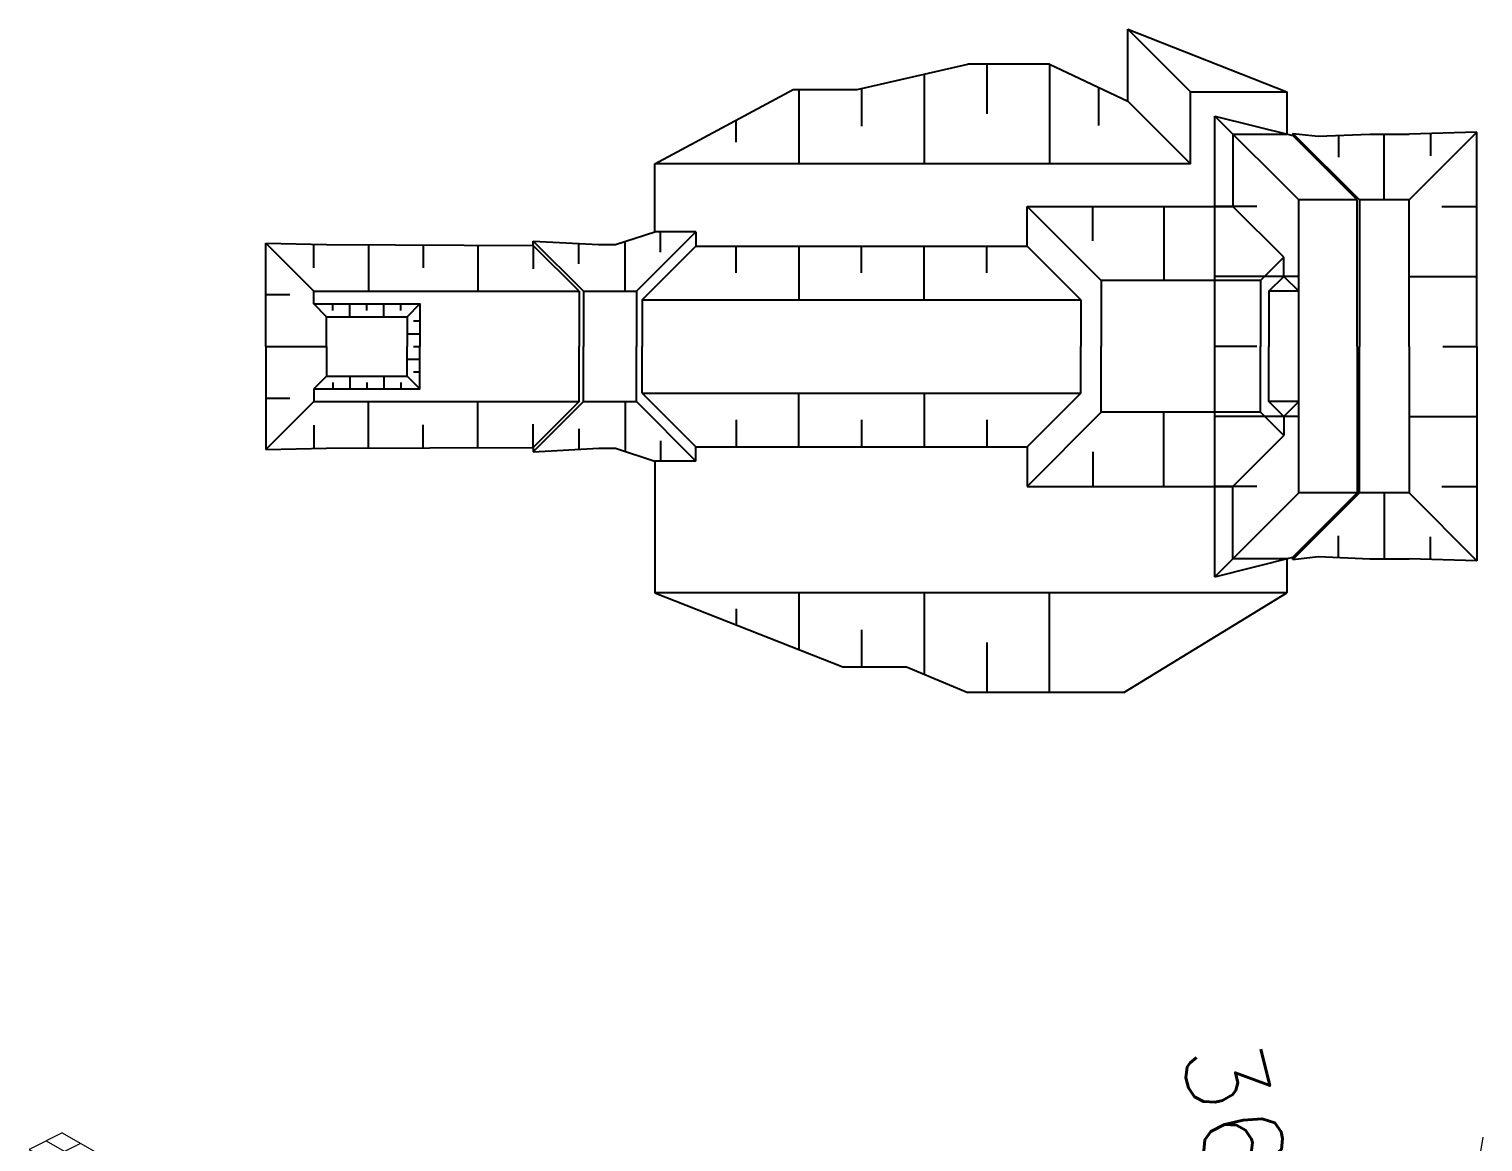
# Model space of a CAD drawing. Header units: millimetres. Extents: x 604133 to 1296463, y 247237 to 595748.
# Drawn here: x 716204 to 784704, y 543323 to 595748 of the extents above; entities that cross this region are included whole.
import ezdxf

# ---------------------------------------------------------------- set-up
doc = ezdxf.new("R2010")
doc.units = ezdxf.units.MM
doc.header["$LTSCALE"] = 100
for name, color, linetype, lineweight in [('D-BGD', 7, 'Continuous', 13), ('D-BGD-数値図化', 7, 'Continuous', 13), ('D-STR-STR7', 4, 'Continuous', 25), ('D-STR-STR8', 6, 'Continuous', 25)]:
    doc.layers.add(name, color=color, linetype=linetype, lineweight=lineweight)
doc.styles.add('BIGFONT', font='txt', dxfattribs={"height": 0.2, "bigfont": 'BIGFONT'})

# ---------------------------------------------------------------- blocks, each defined once
blk = doc.blocks.new('M6217')
at = {"layer": 'D-BGD-数値図化', "linetype": 'Continuous', "lineweight": 9}
for p, q in [((-1.033, 0.7), (-2, -0.75)), ((-1.033, 0.7), (1.967, 0.7)), ((-0.033, 0.7), (-1, -0.75)), ((0.967, 0.7), (0, -0.75)), ((1.967, 0.7), (1, -0.75)), ((-1.5, 0), (1.5, 0)), ((1, -0.75), (2, 0)), ((-2, -0.75), (1, -0.75))]:
    blk.add_line(p, q, dxfattribs=at)
blk = doc.blocks.new('21311212131313131')
at = {"layer": 'D-BGD', "linetype": 'Continuous'}
blk.add_line((2491054.2833, -1209528.8414, 363288.9804), (2494764.56, -1210073.3752, 363321.9804), dxfattribs=at)
at = {"layer": 'D-BGD', "linetype": 'Continuous', "lineweight": 9, "xscale": 1000, "yscale": 1000, "zscale": 1000, "rotation": 61.30205960440028}
blk.add_blockref('M6217', (2493362.7145, -1275886.7467), dxfattribs=at)
at = {"layer": 'D-BGD', "linetype": 'Continuous', "style": 'BIGFONT'}
blk.add_text('368.4', height=3749.9998, rotation=14.862356431, dxfattribs=at).set_placement((2487311.4062, -1223906.6635))

msp = doc.modelspace()

# ---------------------------------------------------------------- linework, layer by layer
at = {"layer": 'D-STR-STR7'}
for p, q in [((776022.9, 587697.5, 354000), (772069.7, 591650.7, 354000)), ((772069.7, 591650.7, 354000), (775752.2, 590726.8, 354000)), ((772069.7, 569944.2, 354000), (772069.7, 591650.7, 354000)), ((775752.2, 590826.8, 354000), (775752.2, 590726.8, 354000)), ((778881.5, 587697.5, 354000), (775752.2, 590826.8, 354000)), ((775752.2, 590826.8, 354000), (776940.1, 590697.5, 354000)), ((778781.5, 587697.5, 354000), (775752.2, 590726.8, 354000)), ((776940.1, 590697.5, 354000), (779381.5, 590797.5, 354000)), ((777902.2, 590736.9, 354000), (777902.2, 589714.9, 354000)), ((779381.5, 590797.5, 354000), (781222.9, 590797.5, 354000)), ((780052.2, 587697.5, 354000), (780052.2, 590797.5, 354000)), ((781222.9, 587697.5, 354000), (784422.5, 590897.5, 354000)), ((784422.5, 590897.5, 354000), (781222.9, 590797.5, 354000)), ((782237.4, 590829.2, 354000), (782237.4, 589770.6, 354000)), ((784422.5, 580797.5, 354000), (784422.5, 590897.5, 354000)), ((774046.3, 587397.5, 354000), (772069.7, 587397.5, 354000)), ((776022.9, 573897.5, 354000), (776022.9, 587697.5, 354000)), ((778781.5, 587697.5, 354000), (776022.9, 587697.5, 354000)), ((778781.5, 580797.5, 354000), (778781.5, 587697.5, 354000)), ((781222.9, 587697.5, 354000), (778881.5, 587697.5, 354000)), ((778881.5, 587697.5, 354000), (778881.5, 580797.5, 354000)), ((781222.9, 580797.5, 354000), (781222.9, 587697.5, 354000)), ((782772.9, 587397.5, 354000), (784422.5, 587397.5, 354000)), ((776022.9, 584097.5, 354000), (772069.7, 584097.5, 354000)), ((781222.9, 584097.5, 354000), (784422.5, 584097.5, 354000)), ((774046.3, 580797.5, 354000), (772069.7, 580797.5, 354000)), ((778781.5, 580797.5, 354000), (778781.5, 573897.5, 354000)), ((778881.5, 573897.5, 354000), (778881.5, 580797.5, 354000)), ((781222.9, 580797.5, 354000), (781222.9, 573897.5, 354000)), ((782822.7, 580797.5, 354000), (784422.5, 580797.5, 354000)), ((784422.5, 580797.5, 354000), (784422.5, 570697.5, 354000)), ((776022.9, 577497.5, 354000), (772069.7, 577497.5, 354000)), ((781222.9, 577497.5, 354000), (784422.5, 577497.5, 354000)), ((774046.3, 574197.5, 354000), (772069.7, 574197.5, 354000)), ((782772.9, 574197.5, 354000), (784422.5, 574197.5, 354000)), ((776022.9, 573897.5, 354000), (772069.7, 569944.2, 354000)), ((778881.5, 573897.5, 354000), (775752.2, 570768.1, 354000)), ((778781.5, 573897.5, 354000), (775752.2, 570868.1, 354000)), ((778781.5, 573897.5, 354000), (776022.9, 573897.5, 354000)), ((781222.9, 573897.5, 354000), (778881.5, 573897.5, 354000)), ((780052.2, 573897.5, 354000), (780052.2, 570797.5, 354000)), ((781222.9, 573897.5, 354000), (784422.5, 570697.5, 354000)), ((777902.2, 570858.1, 354000), (777902.2, 571880, 354000)), ((782237.4, 570765.8, 354000), (782237.4, 571824.3, 354000)), ((772069.7, 569944.2, 354000), (775752.2, 570868.1, 354000)), ((775752.2, 570768.1, 354000), (776940.1, 570897.5, 354000)), ((775752.2, 570768.1, 354000), (775752.2, 570868.1, 354000)), ((776940.1, 570897.5, 354000), (779381.5, 570797.5, 354000)), ((779381.5, 570797.5, 354000), (781222.9, 570797.5, 354000)), ((784422.5, 570697.5, 354000), (781222.9, 570797.5, 354000))]:
    msp.add_line(p, q, dxfattribs=at)
at = {"layer": 'D-STR-STR8'}
for p, q in [((770922.9, 592797.5, 354000), (767972.6, 595747.8, 354000)), ((767972.6, 592347.8, 354000), (767972.6, 595747.8, 354000)), ((767972.6, 595747.8, 354000), (775470.5, 592797.5, 354000)), ((755214.4, 592897.5, 354000), (760438.6, 594097.5, 354000)), ((764276.3, 594097.5, 354000), (760437.8, 594097.5, 354000)), ((761322.6, 594097.5, 354000), (761322.6, 591747.5, 354000)), ((764276.3, 594097.5, 354000), (767972.6, 592347.8, 354000)), ((764276.3, 594097.5, 354000), (764276.3, 589397.5, 354000)), ((758372.7, 593622.9, 354000), (758372.7, 589397.5, 354000)), ((745687, 589397.5, 354000), (752204.3, 592897.5, 354000)), ((752204.3, 592897.5, 354000), (755214.4, 592897.5, 354000)), ((752472.9, 592897.5, 354000), (752472.9, 589397.5, 354000)), ((755422.8, 592945.3, 354000), (755422.8, 591171.4, 354000)), ((766594.6, 593000.1, 354000), (766594.6, 591198.8, 354000)), ((770922.9, 589397.5, 354000), (770922.9, 592797.5, 354000)), ((770922.9, 592797.5, 354000), (775470.5, 592797.5, 354000)), ((775470.5, 592797.5, 354000), (775470.5, 590797.5, 354000)), ((770922.9, 589397.5, 354000), (767972.6, 592347.8, 354000)), ((749522.9, 590427.5, 354000), (749522.9, 591457.5, 354000)), ((772922.9, 590797.5, 354000), (772922.9, 587397.5, 354000)), ((772922.9, 590797.5, 354000), (775470.5, 590797.5, 354000)), ((745687, 586197.5, 354000), (745687, 589397.5, 354000)), ((770922.9, 589397.5, 354000), (745687, 589397.5, 354000)), ((763222.6, 587397.5, 354000), (772922.9, 587397.5, 354000)), ((766722.6, 583897.5, 354000), (763222.6, 587397.5, 354000)), ((763222.6, 585527.5, 354000), (763222.6, 587397.5, 354000)), ((766322.6, 585768.1, 354000), (766322.6, 587397.5, 354000)), ((769676.8, 587397.5, 354000), (769676.8, 583897.5, 354000)), ((775322.7, 584996.7, 354000), (772922.9, 587397.5, 354000)), ((742322.9, 583397.5, 354000), (739962.2, 585758.2, 354000)), ((739962.2, 585558.2, 354000), (739962.2, 585758.2, 354000)), ((739962.2, 585758.2, 354000), (743049.5, 585597.5, 354000)), ((743827.8, 585597.5, 354000), (745687, 586197.5, 354000)), ((744291.3, 583397.5, 354000), (744291.3, 585747.1, 354000)), ((744822.9, 583397.5, 354000), (747622.9, 586197.5, 354000)), ((747622.9, 586197.5, 354000), (745687, 586197.5, 354000)), ((745957.1, 585236.8), (745957.1, 586197.5)), ((747622.9, 586197.5, 354000), (747622.9, 585527.5, 354000)), ((727363.7, 580797.5, 354000), (727363.7, 585656.7, 354000)), ((727363.7, 585656.7, 354000), (729622.9, 583397.5, 354000)), ((729622.9, 584503.7, 354000), (729622.9, 585609.9, 354000)), ((732197.9, 585589.5, 354000), (732197.9, 583397.5, 354000)), ((734772.9, 585579.1, 354000), (734772.9, 584497.5, 354000)), ((737347.9, 585568.7, 354000), (737347.9, 583397.5, 354000)), ((742122.9, 583397.5, 354000), (739962.2, 585558.2, 354000)), ((739962.2, 585558.2, 354000), (739962.2, 584458.2, 354000)), ((742107.1, 584685.8, 354000), (742107.1, 585646.5, 354000)), ((743049.5, 585597.5, 354000), (743827.8, 585597.5, 354000)), ((745092.9, 582997.5, 354000), (747622.9, 585527.5, 354000)), ((747622.9, 585527.5, 354000), (763222.6, 585527.5, 354000)), ((749522.9, 584262.5, 354000), (749522.9, 585527.5, 354000)), ((752472.9, 585527.5, 354000), (752472.9, 582997.5, 354000)), ((755422.8, 584262.5, 354000), (755422.8, 585527.5, 354000)), ((758372.7, 582997.5, 354000), (758372.7, 585527.5, 354000)), ((761322.6, 584262.5, 354000), (761322.6, 585527.5, 354000)), ((765752.6, 582997.5, 354000), (763222.6, 585527.5, 354000)), ((775322.7, 584996.7, 354000), (774222.9, 583897.5, 354000)), ((775322.7, 584097.3, 354000), (775322.7, 584996.7, 354000)), ((774222.9, 583897.5, 354000), (766722.6, 583897.5, 354000)), ((766722.6, 583897.5, 354000), (766722.6, 580797.5, 354000)), ((774222.9, 583897.5, 354000), (774222.9, 580797.5, 354000)), ((774622.5, 583397.5, 354000), (775322.7, 584097.3, 354000)), ((775322.7, 584097.3, 354000), (776022.9, 583397.5, 354000)), ((727364.1, 583239.2, 354000), (728493.5, 583239.2, 354000)), ((729622.9, 583397.5, 354000), (742122.9, 583397.5, 354000)), ((729622.9, 582797.5, 354000), (729622.9, 583397.5, 354000)), ((742122.9, 583397.5, 354000), (742122.9, 580797.5, 354000)), ((742322.9, 583397.5, 354000), (744822.9, 583397.5, 354000)), ((742322.9, 583397.5, 354000), (742322.9, 580797.5, 354000)), ((744822.9, 583397.5, 354000), (744822.9, 580797.5, 354000)), ((745092.9, 582997.5, 354000), (745092.9, 580797.5, 354000)), ((745092.9, 582997.5, 354000), (765752.6, 582997.5, 354000)), ((765752.6, 582997.5, 354000), (765752.6, 580797.5, 354000)), ((776022.9, 583397.5, 354000), (774622.5, 583397.5, 354000)), ((774622.5, 583397.5, 354000), (774622.5, 580797.5, 354000)), ((730222.9, 582197.5, 354000), (729622.9, 582797.5, 354000)), ((729622.9, 582797.5, 354000), (729622.9, 582797.5, 354000)), ((730522.9, 582497.5, 354000), (730522.9, 582797.5, 354000)), ((731322.9, 582197.5, 354000), (731322.9, 582797.5, 354000)), ((732122.9, 582497.5, 354000), (732122.9, 582797.5, 354000)), ((732922.9, 582197.5, 354000), (732922.9, 582797.5, 354000)), ((733722.9, 582497.5, 354000), (733722.9, 582797.5, 354000)), ((734022.9, 582197.5, 354000), (734622.9, 582797.5, 354000)), ((734323.1, 581997.5, 354000), (734622.9, 581997.5, 354000)), ((734023.3, 581397.5, 354000), (734622.9, 581397.5, 354000)), ((727363.7, 580797.5, 354000), (727363.7, 575938.3, 354000)), ((727364.1, 580797.5, 354000), (730223.3, 580797.5, 354000)), ((727364.1, 580797.5, 354000), (730223.3, 580797.5, 354000)), ((734023.3, 580197.5, 354000), (734622.9, 580197.5, 354000)), ((734323.1, 580797.5, 354000), (734622.9, 580797.5, 354000)), ((734323.1, 580797.5, 354000), (734622.9, 580797.5, 354000)), ((742122.9, 578197.5, 354000), (742122.9, 580797.5, 354000)), ((742322.9, 578197.5, 354000), (742322.9, 580797.5, 354000)), ((744822.9, 578197.5, 354000), (744822.9, 580797.5, 354000)), ((745092.9, 578597.5, 354000), (745092.9, 580797.5, 354000)), ((765752.6, 578597.5, 354000), (765752.6, 580797.5, 354000)), ((766722.6, 577697.5, 354000), (766722.6, 580797.5, 354000)), ((774222.9, 577697.5, 354000), (774222.9, 580797.5, 354000)), ((774622.5, 578197.5, 354000), (774622.5, 580797.5, 354000)), ((734323.1, 579597.5, 354000), (734622.9, 579597.5, 354000)), ((730222.9, 579397.5, 354000), (729622.9, 578797.5, 354000)), ((730522.9, 579097.5, 354000), (730522.9, 578797.5, 354000)), ((731322.9, 579397.5, 354000), (731322.9, 578797.5, 354000)), ((732122.9, 579097.5, 354000), (732122.9, 578797.5, 354000)), ((732922.9, 579397.5, 354000), (732922.9, 578797.5, 354000)), ((733722.9, 579097.5, 354000), (733722.9, 578797.5, 354000)), ((734022.9, 579397.5, 354000), (734622.9, 578797.5, 354000)), ((727363.7, 575938.3, 354000), (729622.9, 578197.5, 354000)), ((727364.1, 578355.8, 354000), (728493.5, 578355.8, 354000)), ((729622.9, 578797.5, 354000), (729622.9, 578797.5, 354000)), ((729622.9, 578797.5, 354000), (729622.9, 578197.5, 354000)), ((729622.9, 578197.5, 354000), (742122.9, 578197.5, 354000)), ((732197.9, 576005.4, 354000), (732197.9, 578197.5, 354000)), ((737347.9, 576026.2, 354000), (737347.9, 578197.5, 354000)), ((742322.9, 578197.5, 354000), (739962.2, 575836.7, 354000)), ((742122.9, 578197.5, 354000), (739962.2, 576036.7, 354000)), ((742322.9, 578197.5, 354000), (744822.9, 578197.5, 354000)), ((744291.3, 578197.5, 354000), (744291.3, 575847.9, 354000)), ((744822.9, 578197.5, 354000), (747622.9, 575397.5, 354000)), ((745092.9, 578597.5, 354000), (765752.6, 578597.5, 354000)), ((745092.9, 578597.5, 354000), (747622.9, 576067.5, 354000)), ((752472.9, 576067.5, 354000), (752472.9, 578597.5, 354000)), ((758372.7, 578597.5, 354000), (758372.7, 576067.5, 354000)), ((765752.6, 578597.5, 354000), (763222.6, 576067.5, 354000)), ((776022.9, 578197.5, 354000), (774622.5, 578197.5, 354000)), ((775322.7, 577497.3, 354000), (774622.5, 578197.5, 354000)), ((775322.7, 577497.3, 354000), (776022.9, 578197.5, 354000)), ((766722.6, 577697.5, 354000), (763222.6, 574197.5, 354000)), ((774222.9, 577697.5, 354000), (766722.6, 577697.5, 354000)), ((769676.8, 574197.5, 354000), (769676.8, 577697.5, 354000)), ((775322.7, 576597.7, 354000), (774222.9, 577697.5, 354000)), ((775322.7, 577497.3, 354000), (775322.7, 576597.7, 354000)), ((729622.9, 577091.3, 354000), (729622.9, 575985.1, 354000)), ((734772.9, 576015.8, 354000), (734772.9, 577097.5, 354000)), ((739962.2, 576036.7, 354000), (739962.2, 577136.7, 354000)), ((742107.1, 576909.1, 354000), (742107.1, 575948.4, 354000)), ((749522.9, 577332.5, 354000), (749522.9, 576067.5, 354000)), ((755422.8, 577332.5, 354000), (755422.8, 576067.5, 354000)), ((761322.6, 577332.5, 354000), (761322.6, 576067.5, 354000)), ((745957.1, 576358.2), (745957.1, 575397.5)), ((772922.9, 574197.5, 354000), (775322.7, 576597.7, 354000)), ((739962.2, 576036.7, 354000), (739962.2, 575836.7, 354000)), ((739962.2, 575836.7, 354000), (743049.5, 575997.5, 354000)), ((743049.5, 575997.5, 354000), (743827.8, 575997.5, 354000)), ((743827.8, 575997.5, 354000), (745687, 575397.5, 354000)), ((745687, 575397.5, 354000), (745687, 569197.5, 354000)), ((747622.9, 575397.5, 354000), (745687, 575397.5, 354000)), ((747622.9, 575397.5, 354000), (747622.9, 576067.5, 354000)), ((747622.9, 576067.5, 354000), (763222.6, 576067.5, 354000)), ((763222.6, 576067.5, 354000), (763222.6, 574197.5, 354000)), ((766322.6, 575826.9, 354000), (766322.6, 574197.5, 354000)), ((763222.6, 574197.5, 354000), (772922.9, 574197.5, 354000)), ((772922.9, 570797.5, 113280), (772922.9, 574197.5, 354000)), ((775470.5, 570797.5, 596956.1), (772922.9, 570797.5, 596956.1)), ((775470.5, 570797.5, 596956.1), (775470.5, 569197.5, 596956.1)), ((775470.5, 569197.5, 354000), (745687, 569197.5, 354000)), ((745687, 569197.5, 354000), (754543.3, 565697.5, 354000)), ((752472.9, 569197.5, 354000), (752472.9, 566515.7, 354000)), ((758372.7, 569197.5, 354000), (758372.7, 565355, 354000)), ((764272.6, 569197.5, 354000), (764272.6, 564497.5, 354000)), ((767790.8, 564497.5, 354000), (775470.5, 569197.5, 354000)), ((749522.9, 568439.5, 354000), (749522.9, 567681.5, 354000)), ((755422.8, 567447.5, 354000), (755422.8, 565697.5, 354000)), ((761322.6, 566847.5, 354000), (761322.6, 564497.5, 354000)), ((754543.3, 565697.5, 354000), (757547.6, 565697.5, 354000)), ((757547.6, 565697.5, 354000), (760438.6, 564497.5, 354000)), ((767790.8, 564497.5, 354000), (760437.8, 564497.5, 354000))]:
    msp.add_line(p, q, dxfattribs=at)
at = {"layer": 'D-STR-STR8', "elevation": 354000}
for points in [[(727363.7, 585656.7), (730222.9, 585597.5), (739962.2, 585558.2)], [(729622.9, 582797.5), (734622.9, 582797.5), (734622.9, 580797.5)], [(730222.9, 580797.5), (730222.9, 582197.5), (734022.9, 582197.5), (734022.9, 580797.5)], [(729622.9, 578797.5), (734622.9, 578797.5), (734622.9, 580797.5)], [(730222.9, 580797.5), (730222.9, 579397.5), (734022.9, 579397.5), (734022.9, 580797.5)], [(727363.7, 575938.3), (730222.9, 575997.5), (739962.2, 576036.7)]]:
    msp.add_lwpolyline(points, dxfattribs=at)

# ---------------------------------------------------------------- block references
at = {"layer": 'D-BGD', "rotation": 268.807065034117}
msp.add_blockref('21311212131313131', (2045832.1, 3008884.8, 354000), dxfattribs=at)

doc.saveas('drawing.dxf')
